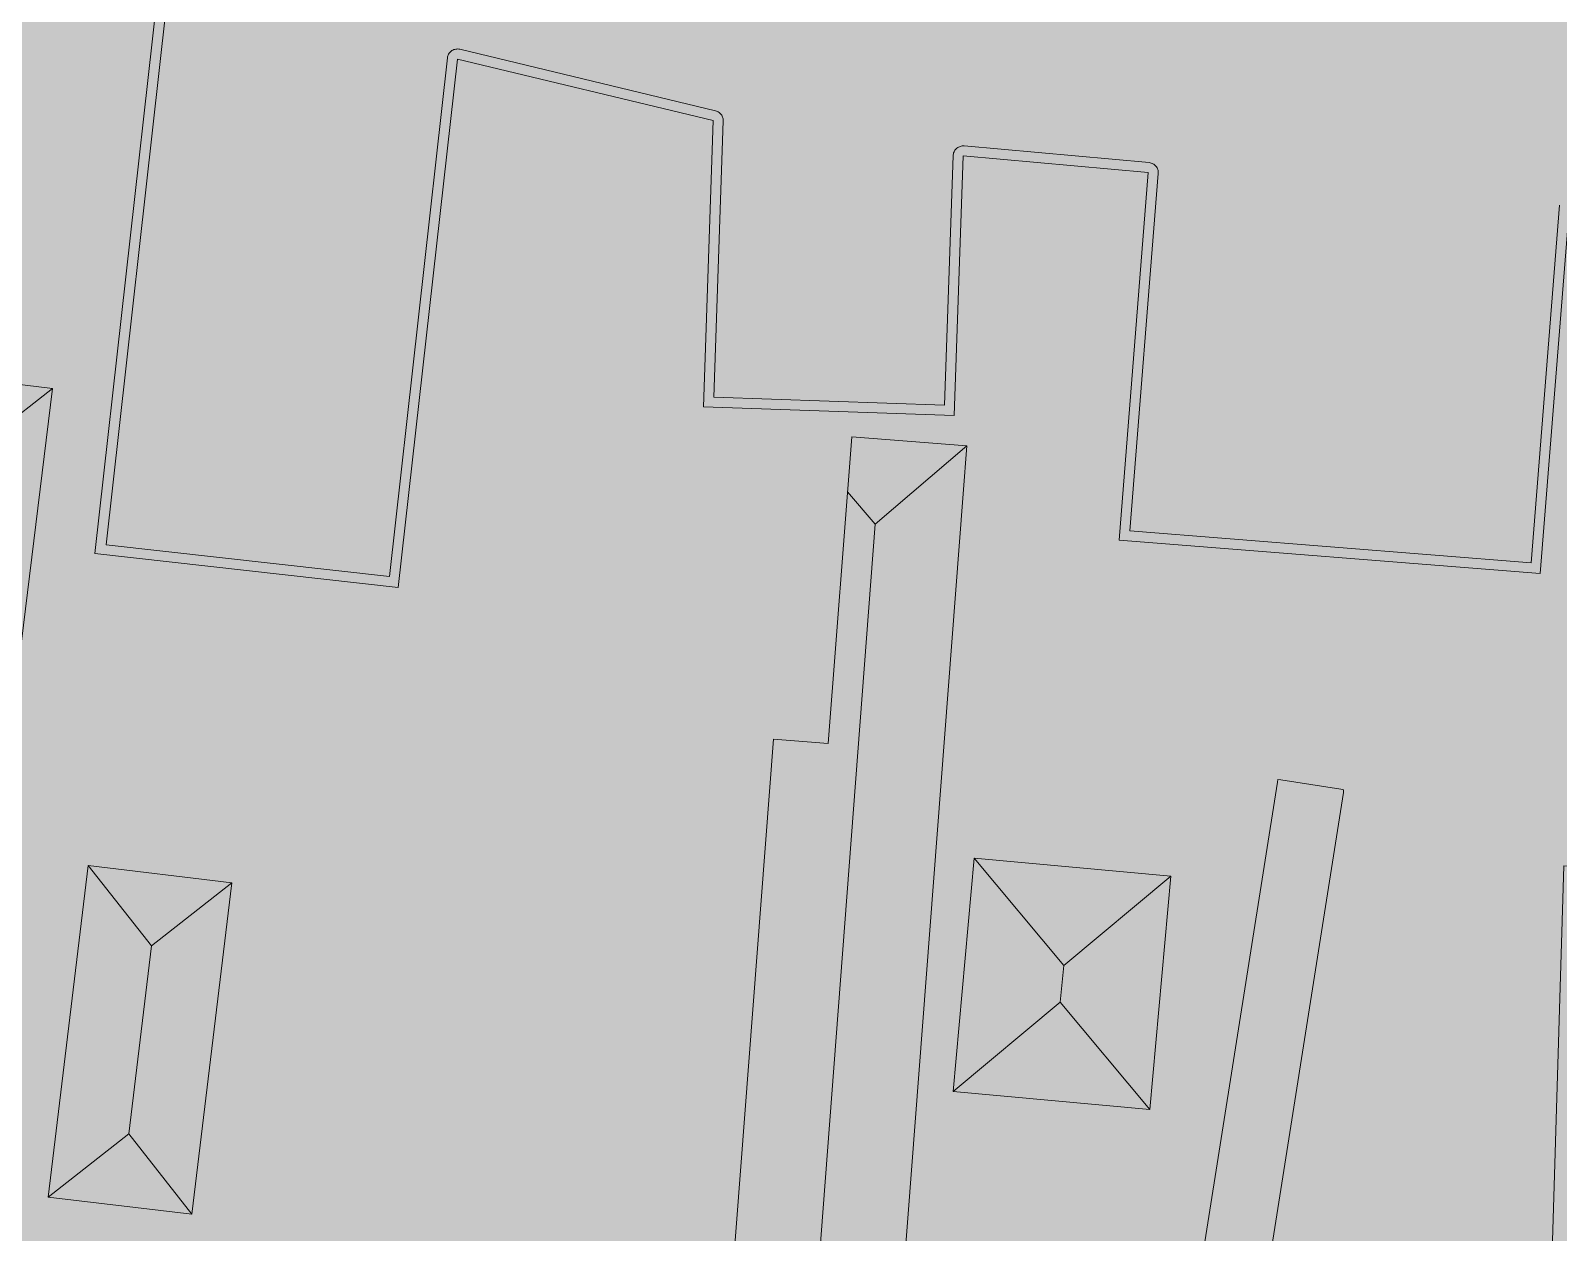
# Model space of a CAD drawing. Header units: metres. Extents: x 305859 to 307221, y 9155922 to 9156786.
# Drawn here: x 306742.2 to 306810.8, y 9156348 to 9156401.9 of the extents above; entities that cross this region are included whole.
import ezdxf

# ---------------------------------------------------------------- set-up
doc = ezdxf.new("R2010")
doc.units = ezdxf.units.M
for name, color, linetype, lineweight, true_color in [('B-BANGUNAN_PERDAGANGAN', 7, 'Continuous', 13, 0xde7878), ('B-BANGUNAN_PERMUKIMAN', 7, 'Continuous', 13, 0xf0cd8c), ('B-BAYANGAN', 7, 'Continuous', 0, 0x76786c), ('J-PERKERASAN_JALAN', 7, 'Continuous', 9, 0x989896)]:
    doc.layers.add(name, color=color, linetype=linetype, lineweight=lineweight, true_color=true_color)
doc.layers.add('G-PERKERASAN', color=7, linetype='Continuous')

msp = doc.modelspace()

# ---------------------------------------------------------------- hatches: boundary and pattern name
at = {"layer": 'B-BANGUNAN_PERDAGANGAN', "true_color": 0xc05c54}
h = msp.add_hatch(color=13, dxfattribs=at)
h.dxf.hatch_style = 1
h.paths.add_polyline_path([(306834.117, 9156415.126), (306839.561, 9156415.047), (306839.602, 9156419.9), (306836.986, 9156419.922), (306837.056, 9156428.258), (306853.618, 9156428.118), (306853.566, 9156433.021), (306870.71, 9156433.201), (306870.677, 9156436.279), (306877.855, 9156436.354), (306877.888, 9156433.277), (306876.188, 9156433.259), (306876.269, 9156425.564), (306855.845, 9156425.349), (306855.798, 9156419.764), (306854.184, 9156419.777), (306854.175, 9156418.779), (306869.045, 9156418.654), (306868.991, 9156412.337), (306874.034, 9156412.295), (306873.966, 9156404.26), (306861.837, 9156404.363), (306861.905, 9156412.397), (306854.122, 9156412.463), (306850.632, 9156412.492), (306847.975, 9156412.514), (306847.728, 9156395.644), (306832.702, 9156395.864), (306832.455, 9156392.499), (306811.335, 9156394.05), (306810.028, 9156377.547), (306791.125, 9156379.044), (306792.432, 9156395.547), (306784.12, 9156396.297), (306783.721, 9156384.64), (306772.458, 9156385.025), (306772.898, 9156397.889), (306761.41, 9156400.651), (306758.759, 9156376.919), (306745.14, 9156378.44), (306747.918, 9156403.311), (306752.447, 9156402.805), (306755.559, 9156415.749), (306774.404, 9156415.647), (306779.848, 9156415.618), (306784.059, 9156416.424), (306800.389, 9156414.951), (306802.312, 9156441.133), (306814.726, 9156440.221), (306814.02, 9156430.615), (306835.141, 9156429.064), (306834.117, 9156415.126)])
h = msp.add_hatch(color=13, dxfattribs=at)
h.dxf.hatch_style = 1
h.paths.add_polyline_path([(306831.315, 9156379.818), (306830.595, 9156356.239), (306823.061, 9156356.469), (306822.687, 9156344.224), (306810.486, 9156344.597), (306811.092, 9156364.421), (306823.293, 9156364.049), (306824.119, 9156391.129), (306831.653, 9156390.899), (306831.343, 9156380.739), (306831.315, 9156379.818)])
at = {"layer": 'B-BANGUNAN_PERDAGANGAN', "true_color": 0xd4655c}
h = msp.add_hatch(color=13, dxfattribs=at)
h.dxf.hatch_style = 1
h.paths.add_polyline_path([(306780.173, 9156379.761), (306778.927, 9156381.213), (306779.116, 9156383.68), (306784.281, 9156383.286), (306780.173, 9156379.761)])
at = {"layer": 'B-BANGUNAN_PERDAGANGAN', "true_color": 0xbe5b53}
h = msp.add_hatch(color=13, dxfattribs=at)
h.dxf.hatch_style = 1
h.paths.add_polyline_path([(306779.003, 9156314.111), (306779.002, 9156314.111), (306775.477, 9156318.218), (306780.173, 9156379.761), (306784.281, 9156383.286), (306779.003, 9156314.111)])
at = {"layer": 'B-BANGUNAN_PERDAGANGAN', "true_color": 0xde6a61}
h = msp.add_hatch(color=13, dxfattribs=at)
h.dxf.hatch_style = 1
h.paths.add_polyline_path([(306780.173, 9156379.761), (306775.477, 9156318.218), (306771.37, 9156314.693), (306775.598, 9156370.104), (306778.065, 9156369.916), (306778.927, 9156381.213), (306780.173, 9156379.761)])
at = {"layer": 'B-BANGUNAN_PERDAGANGAN', "true_color": 0xd7675e}
h = msp.add_hatch(color=13, dxfattribs=at)
h.dxf.hatch_style = 1
h.paths.add_polyline_path([(306788.632, 9156359.944), (306788.482, 9156358.298), (306783.665, 9156354.284), (306784.618, 9156364.761), (306788.632, 9156359.944)])
at = {"layer": 'B-BANGUNAN_PERDAGANGAN', "true_color": 0xd3655c}
h = msp.add_hatch(color=13, dxfattribs=at)
h.dxf.hatch_style = 1
h.paths.add_polyline_path([(306788.632, 9156359.944), (306784.618, 9156364.761), (306784.618, 9156364.761), (306793.449, 9156363.958), (306788.632, 9156359.944)])
at = {"layer": 'B-BANGUNAN_PERDAGANGAN', "true_color": 0xa85049}
h = msp.add_hatch(color=15, dxfattribs=at)
h.dxf.hatch_style = 1
h.paths.add_polyline_path([(306792.497, 9156353.481), (306788.482, 9156358.298), (306788.632, 9156359.944), (306793.449, 9156363.958), (306792.497, 9156353.481)])
at = {"layer": 'B-BANGUNAN_PERDAGANGAN', "true_color": 0xac524b}
h = msp.add_hatch(color=15, dxfattribs=at)
h.dxf.hatch_style = 1
h.paths.add_polyline_path([(306788.482, 9156358.298), (306792.497, 9156353.481), (306783.665, 9156354.284), (306783.665, 9156354.284), (306788.482, 9156358.298)])
at = {"layer": 'B-BANGUNAN_PERMUKIMAN', "true_color": 0xe89165}
h = msp.add_hatch(color=33, dxfattribs=at)
h.dxf.hatch_style = 1
h.paths.add_polyline_path([(306743.229, 9156385.851), (306743.229, 9156385.851), (306738.549, 9156382.19), (306734.888, 9156386.871), (306743.229, 9156385.851)])
at = {"layer": 'B-BANGUNAN_PERMUKIMAN', "true_color": 0xb97350}
h = msp.add_hatch(color=23, dxfattribs=at)
h.dxf.hatch_style = 1
h.paths.add_polyline_path([(306737.24, 9156371.482), (306738.549, 9156382.19), (306743.229, 9156385.851), (306740.901, 9156366.801), (306737.24, 9156371.482)])
at = {"layer": 'B-BANGUNAN_PERMUKIMAN', "true_color": 0xee9467}
h = msp.add_hatch(color=21, dxfattribs=at)
h.dxf.hatch_style = 1
h.paths.add_polyline_path([(306744.835, 9156364.434), (306747.672, 9156360.82), (306746.656, 9156352.384), (306743.042, 9156349.548), (306743.042, 9156349.548), (306744.835, 9156364.434)])
at = {"layer": 'B-BANGUNAN_PERMUKIMAN', "true_color": 0xe89165}
h = msp.add_hatch(color=33, dxfattribs=at)
h.dxf.hatch_style = 1
h.paths.add_polyline_path([(306747.672, 9156360.82), (306744.835, 9156364.434), (306751.286, 9156363.657), (306751.286, 9156363.657), (306747.672, 9156360.82)])
at = {"layer": 'B-BANGUNAN_PERMUKIMAN', "true_color": 0xb97350}
h = msp.add_hatch(color=23, dxfattribs=at)
h.dxf.hatch_style = 1
h.paths.add_polyline_path([(306746.656, 9156352.384), (306747.672, 9156360.82), (306751.286, 9156363.657), (306749.492, 9156348.771), (306749.492, 9156348.771), (306746.656, 9156352.384)])
at = {"layer": 'B-BANGUNAN_PERMUKIMAN', "true_color": 0xbf7652}
h = msp.add_hatch(color=23, dxfattribs=at)
h.dxf.hatch_style = 1
h.paths.add_polyline_path([(306746.656, 9156352.384), (306749.492, 9156348.771), (306743.042, 9156349.548), (306746.656, 9156352.384)])
at = {"layer": 'B-BAYANGAN', "true_color": 0x76786c}
h = msp.add_hatch(color=8, dxfattribs=at)
h.dxf.hatch_style = 1
h.paths.add_polyline_path([(306835.167, 9156414.077), (306840.611, 9156413.997), (306840.652, 9156418.85), (306838.036, 9156418.872), (306838.106, 9156427.208), (306854.668, 9156427.068), (306854.616, 9156431.971), (306871.76, 9156432.151), (306871.727, 9156435.229), (306878.905, 9156435.305), (306878.938, 9156432.227), (306877.238, 9156432.209), (306877.319, 9156424.514), (306856.895, 9156424.299), (306856.848, 9156418.714), (306855.234, 9156418.727), (306855.225, 9156417.729), (306870.095, 9156417.604), (306870.041, 9156411.287), (306875.084, 9156411.245), (306875.016, 9156403.21), (306862.887, 9156403.313), (306862.955, 9156411.347), (306855.172, 9156411.412), (306851.682, 9156411.442), (306849.025, 9156411.465), (306848.778, 9156394.594), (306833.752, 9156394.814), (306833.505, 9156391.449), (306812.385, 9156393), (306811.078, 9156376.497), (306792.175, 9156377.994), (306793.482, 9156394.498), (306785.17, 9156395.247), (306784.771, 9156383.59), (306773.508, 9156383.975), (306773.948, 9156396.839), (306762.46, 9156399.601), (306759.809, 9156375.869), (306746.19, 9156377.39), (306748.968, 9156402.261), (306753.497, 9156401.755), (306756.609, 9156414.699), (306775.454, 9156414.597), (306780.898, 9156414.568), (306785.109, 9156415.374), (306801.439, 9156413.901), (306803.362, 9156440.082), (306815.776, 9156439.171), (306815.07, 9156429.565), (306836.191, 9156428.014), (306835.167, 9156414.077)])
h = msp.add_hatch(color=8, dxfattribs=at)
h.dxf.hatch_style = 1
h.paths.add_polyline_path([(306743.979, 9156385.101), (306741.651, 9156366.051), (306733.309, 9156367.071), (306735.637, 9156386.121), (306743.979, 9156385.101)])
h = msp.add_hatch(color=8, dxfattribs=at)
h.dxf.hatch_style = 1
h.paths.add_polyline_path([(306785.331, 9156382.236), (306780.053, 9156313.061), (306772.42, 9156313.643), (306776.648, 9156369.054), (306779.115, 9156368.866), (306780.166, 9156382.63), (306785.331, 9156382.236)])
h = msp.add_hatch(color=8, dxfattribs=at)
h.dxf.hatch_style = 1
h.paths.add_polyline_path([(306794.499, 9156362.908), (306793.547, 9156352.431), (306784.715, 9156353.234), (306785.668, 9156363.711), (306794.499, 9156362.908)])
h = msp.add_hatch(color=8, dxfattribs=at)
h.dxf.hatch_style = 1
h.paths.add_polyline_path([(306752.036, 9156362.907), (306750.242, 9156348.021), (306743.792, 9156348.798), (306745.585, 9156363.684), (306752.036, 9156362.907)])
at = {"layer": 'G-PERKERASAN', "true_color": 0xe0ded9}
h = msp.add_hatch(color=254, dxfattribs=at)
h.dxf.hatch_style = 1
h.paths.add_polyline_path([(306908.991, 9156199.224), (306871.946, 9156198.019), (306868.838, 9156144.144), (306843.973, 9156139.654), (306613.966, 9156113.407), (306520.721, 9156109.954), (306448.831, 9156118.111), (306448.831, 9156123.174), (306477.156, 9156118.515), (306520.147, 9156115.685), (306566.866, 9156115.258), (306613.832, 9156118.698), (306780.378, 9156142.221), (306834.175, 9156150.611), (306834.206, 9156150.614), (306834.236, 9156150.619), (306836.67, 9156150.94), (306832.652, 9156160.25), (306794.325, 9156155.537), (306785.065, 9156153.865), (306754.667, 9156148.377), (306749.086, 9156147.369), (306735.941, 9156145.416), (306694.109, 9156139.201), (306682.572, 9156137.435), (306647.045, 9156131.998), (306596.424, 9156127.396), (306534.299, 9156127.396), (306532.491, 9156127.582), (306527.336, 9156128.112), (306527.76, 9156145.94), (306529.801, 9156231.677), (306512.264, 9156228.096), (306472.743, 9156232.048), (306466.174, 9156213.241), (306448.831, 9156196.713), (306448.831, 9156532.371), (306504.834, 9156523.084), (306572.178, 9156510.306), (306677.166, 9156490.276), (306781.809, 9156471.972), (306833.432, 9156467.309), (306884.355, 9156462.71), (306888.869, 9156462.302), (306908.991, 9156460.229), (306908.991, 9156405.135), (306880.738, 9156410.367), (306872.191, 9156289.958), (306880.063, 9156289.504), (306887.261, 9156399.075), (306908.991, 9156395.952), (306908.991, 9156283.201), (306908.991, 9156208.942), (306891.749, 9156208.374), (306886.184, 9156208.191), (306882.096, 9156208.056), (306881.637, 9156222), (306879.908, 9156222), (306879.787, 9156200), (306885.632, 9156200.303), (306885.601, 9156199.857), (306906.625, 9156201.392), (306908.7, 9156201.5), (306908.991, 9156201.535), (306908.991, 9156199.224)])
at = {"layer": 'J-PERKERASAN_JALAN', "true_color": 0xa8a8a6}
h = msp.add_hatch(color=253, dxfattribs=at)
h.dxf.hatch_style = 1
h.paths.add_polyline_path([(306746.832, 9156309.677), (306817.409, 9156301.821), (306817.919, 9156301.797), (306818.429, 9156301.838), (306818.928, 9156301.944), (306819.41, 9156302.113), (306819.867, 9156302.341), (306820.291, 9156302.626), (306820.675, 9156302.963), (306821.013, 9156303.345), (306821.299, 9156303.768), (306821.53, 9156304.224), (306821.7, 9156304.705), (306821.808, 9156305.205), (306821.851, 9156305.713), (306822.316, 9156328.115), (306822.293, 9156328.639), (306822.201, 9156329.156), (306822.042, 9156329.656), (306821.819, 9156330.131), (306821.536, 9156330.573), (306821.197, 9156330.973), (306820.809, 9156331.327), (306820.378, 9156331.626), (306819.912, 9156331.866), (306819.418, 9156332.043), (306818.905, 9156332.154), (306796.802, 9156335.438), (306796.706, 9156335.455), (306796.541, 9156335.496), (306796.403, 9156335.546), (306796.271, 9156335.608), (306796.146, 9156335.683), (306796.008, 9156335.784), (306795.934, 9156335.847), (306794.592, 9156337.057), (306794.516, 9156337.129), (306794.392, 9156337.267), (306794.3, 9156337.394), (306794.221, 9156337.532), (306794.158, 9156337.676), (306794.101, 9156337.852), (306794.077, 9156337.954), (306793.793, 9156339.328), (306793.777, 9156339.417), (306793.759, 9156339.573), (306793.756, 9156339.708), (306793.766, 9156339.865), (306793.778, 9156339.954), (306798.226, 9156368.179), (306798.253, 9156368.299), (306798.376, 9156368.288), (306801.081, 9156367.862), (306801.201, 9156367.835), (306801.19, 9156367.712), (306797.215, 9156342.489), (306797.167, 9156341.965), (306797.189, 9156341.44), (306797.279, 9156340.921), (306797.437, 9156340.419), (306797.659, 9156339.943), (306797.942, 9156339.499), (306798.281, 9156339.096), (306798.67, 9156338.742), (306799.101, 9156338.441), (306799.569, 9156338.2), (306800.064, 9156338.022), (306800.578, 9156337.91), (306821.494, 9156334.803), (306821.589, 9156334.786), (306821.752, 9156334.746), (306821.888, 9156334.697), (306822.018, 9156334.637), (306822.143, 9156334.563), (306822.259, 9156334.479), (306822.385, 9156334.367), (306822.452, 9156334.298), (306824.288, 9156332.324), (306824.361, 9156332.242), (306824.475, 9156332.089), (306824.558, 9156331.947), (306824.636, 9156331.773), (306824.672, 9156331.67), (306825.253, 9156329.863), (306825.284, 9156329.757), (306825.323, 9156329.568), (306825.34, 9156329.376), (306825.341, 9156329.265), (306824.837, 9156305.022), (306824.86, 9156304.506), (306824.949, 9156303.997), (306825.103, 9156303.504), (306825.319, 9156303.035), (306825.593, 9156302.597), (306825.922, 9156302.199), (306826.3, 9156301.846), (306826.719, 9156301.545), (306827.174, 9156301.301), (306827.657, 9156301.117), (306828.159, 9156300.997), (306828.673, 9156300.942), (306867.826, 9156299.34), (306868.341, 9156299.352), (306868.85, 9156299.431), (306869.345, 9156299.574), (306869.817, 9156299.779), (306870.26, 9156300.044), (306870.664, 9156300.363), (306871.024, 9156300.731), (306871.334, 9156301.143), (306871.588, 9156301.591), (306871.783, 9156302.068), (306871.914, 9156302.566), (306871.981, 9156303.077), (306871.628, 9156297.656), (306871.622, 9156297.487), (306871.551, 9156289.206), (306871.524, 9156289.878), (306871.433, 9156290.545), (306871.279, 9156291.2), (306871.062, 9156291.837), (306870.785, 9156292.45), (306870.451, 9156293.034), (306870.062, 9156293.583), (306869.622, 9156294.092), (306869.135, 9156294.556), (306868.606, 9156294.972), (306868.039, 9156295.335), (306867.91, 9156295.401), (306868.394, 9156296.053), (306868.249, 9156296.087), (306867.739, 9156296.141), (306829.204, 9156297.718), (306828.68, 9156297.705), (306828.162, 9156297.624), (306827.659, 9156297.475), (306827.18, 9156297.263), (306826.733, 9156296.989), (306826.326, 9156296.659), (306825.965, 9156296.279), (306825.657, 9156295.855), (306825.407, 9156295.395), (306825.219, 9156294.905), (306825.097, 9156294.396), (306825.043, 9156293.875), (306825.057, 9156293.351), (306825.803, 9156285.331), (306825.809, 9156285.261), (306825.81, 9156285.243), (306825.813, 9156285.172), (306825.892, 9156281.593), (306825.891, 9156281.498), (306825.872, 9156281.289), (306825.854, 9156281.194), (306825.178, 9156277.985), (306825.168, 9156277.941), (306825.166, 9156277.93), (306825.155, 9156277.885), (306813.731, 9156233.802), (306813.692, 9156233.685), (306813.571, 9156233.708), (306811.405, 9156234.27), (306811.288, 9156234.308), (306811.311, 9156234.429), (306822.71, 9156278.418), (306822.752, 9156278.596), (306823.295, 9156281.173), (306823.364, 9156281.628), (306823.38, 9156282.087), (306823.317, 9156284.967), (306823.3, 9156285.249), (306822.408, 9156294.834), (306822.321, 9156295.373), (306822.16, 9156295.896), (306821.93, 9156296.391), (306821.635, 9156296.851), (306821.279, 9156297.266), (306820.871, 9156297.629), (306820.417, 9156297.933), (306819.925, 9156298.172), (306819.406, 9156298.341), (306818.868, 9156298.439), (306746.832, 9156306.458), (306746.832, 9156309.677)])

# ---------------------------------------------------------------- linework, layer by layer
at = {"layer": 'B-BANGUNAN_PERDAGANGAN', "color": 29, "lineweight": 9, "true_color": 0x69322e}
for p, q in [((306784.281, 9156383.286), (306780.173, 9156379.761)), ((306778.927, 9156381.213), (306780.173, 9156379.761)), ((306780.173, 9156379.761), (306775.477, 9156318.218)), ((306784.618, 9156364.761), (306788.632, 9156359.944)), ((306793.449, 9156363.958), (306788.632, 9156359.944)), ((306788.632, 9156359.944), (306788.482, 9156358.298)), ((306783.665, 9156354.284), (306788.482, 9156358.298)), ((306792.497, 9156353.481), (306788.482, 9156358.298))]:
    msp.add_line(p, q, dxfattribs=at)
at = {"layer": 'B-BANGUNAN_PERDAGANGAN', "color": 29, "lineweight": 13, "true_color": 0x69322e}
msp.add_lwpolyline([(306847.975, 9156412.514), (306847.728, 9156395.644), (306832.702, 9156395.864), (306832.455, 9156392.499), (306811.335, 9156394.05), (306810.028, 9156377.547), (306791.125, 9156379.044), (306792.432, 9156395.547), (306784.12, 9156396.297), (306783.721, 9156384.64), (306772.458, 9156385.025), (306772.898, 9156397.889), (306761.41, 9156400.651), (306758.759, 9156376.919), (306745.14, 9156378.44), (306747.918, 9156403.311)], dxfattribs=at)
at = {"layer": 'B-BANGUNAN_PERDAGANGAN', "color": 13, "lineweight": 9, "true_color": 0xe26c63}
msp.add_lwpolyline([(306810.886, 9156394.086), (306809.615, 9156378.031), (306791.609, 9156379.457), (306792.88, 9156395.512), (306792.882, 9156395.556), (306792.879, 9156395.6), (306792.871, 9156395.643), (306792.86, 9156395.685), (306792.845, 9156395.726), (306792.825, 9156395.766), (306792.802, 9156395.803), (306792.776, 9156395.838), (306792.746, 9156395.87), (306792.713, 9156395.899), (306792.677, 9156395.925), (306792.639, 9156395.947), (306792.6, 9156395.965), (306792.558, 9156395.979), (306792.516, 9156395.99), (306792.472, 9156395.996), (306784.161, 9156396.745), (306784.118, 9156396.747), (306784.075, 9156396.745), (306784.032, 9156396.738), (306783.99, 9156396.728), (306783.95, 9156396.714), (306783.911, 9156396.695), (306783.874, 9156396.674), (306783.839, 9156396.648), (306783.806, 9156396.62), (306783.777, 9156396.588), (306783.751, 9156396.554), (306783.728, 9156396.518), (306783.709, 9156396.479), (306783.693, 9156396.439), (306783.681, 9156396.398), (306783.674, 9156396.355), (306783.67, 9156396.312), (306783.287, 9156385.105), (306772.923, 9156385.46), (306773.348, 9156397.874), (306773.347, 9156397.918), (306773.342, 9156397.961), (306773.333, 9156398.004), (306773.32, 9156398.046), (306773.302, 9156398.087), (306773.281, 9156398.125), (306773.256, 9156398.162), (306773.228, 9156398.195), (306773.197, 9156398.226), (306773.162, 9156398.253), (306773.125, 9156398.278), (306773.086, 9156398.298), (306773.046, 9156398.314), (306773.003, 9156398.327), (306761.515, 9156401.088), (306761.471, 9156401.097), (306761.426, 9156401.101), (306761.381, 9156401.1), (306761.336, 9156401.095), (306761.293, 9156401.085), (306761.25, 9156401.072), (306761.209, 9156401.054), (306761.17, 9156401.032), (306761.133, 9156401.006), (306761.099, 9156400.977), (306761.068, 9156400.944), (306761.041, 9156400.909), (306761.017, 9156400.871), (306760.997, 9156400.83), (306760.981, 9156400.788), (306760.969, 9156400.745), (306760.962, 9156400.701), (306758.361, 9156377.416), (306745.637, 9156378.838), (306748.315, 9156402.814)], dxfattribs=at)
at = {"layer": 'B-BANGUNAN_PERDAGANGAN', "color": 29, "lineweight": 13, "true_color": 0x69322e}
for points in [[(306831.315, 9156379.818), (306830.595, 9156356.239), (306823.061, 9156356.469), (306822.687, 9156344.224), (306810.486, 9156344.597), (306811.092, 9156364.421), (306823.293, 9156364.049), (306824.119, 9156391.129), (306831.653, 9156390.899), (306831.343, 9156380.739), (306831.315, 9156379.818)], [(306784.281, 9156383.286), (306779.003, 9156314.111), (306771.37, 9156314.693), (306775.598, 9156370.104), (306778.065, 9156369.916), (306779.116, 9156383.68), (306784.281, 9156383.286)], [(306793.449, 9156363.958), (306792.497, 9156353.481), (306783.665, 9156354.284), (306784.618, 9156364.761), (306793.449, 9156363.958)]]:
    msp.add_lwpolyline(points, close=True, dxfattribs=at)
at = {"layer": 'B-BANGUNAN_PERMUKIMAN', "color": 27, "lineweight": 9, "true_color": 0x744832}
for p, q in [((306743.229, 9156385.851), (306738.549, 9156382.19)), ((306744.835, 9156364.434), (306747.672, 9156360.82)), ((306751.286, 9156363.657), (306747.672, 9156360.82)), ((306747.672, 9156360.82), (306746.656, 9156352.384)), ((306743.042, 9156349.548), (306746.656, 9156352.384)), ((306749.492, 9156348.771), (306746.656, 9156352.384))]:
    msp.add_line(p, q, dxfattribs=at)
at = {"layer": 'B-BANGUNAN_PERMUKIMAN', "color": 27, "lineweight": 13, "true_color": 0x744832}
for points in [[(306743.229, 9156385.851), (306740.901, 9156366.801), (306732.559, 9156367.821), (306734.887, 9156386.871), (306743.229, 9156385.851)], [(306751.286, 9156363.657), (306749.492, 9156348.771), (306743.042, 9156349.548), (306744.835, 9156364.434), (306751.286, 9156363.657)]]:
    msp.add_lwpolyline(points, close=True, dxfattribs=at)
at = {"layer": 'J-PERKERASAN_JALAN', "color": 8, "lineweight": 13, "true_color": 0x787876}
msp.add_lwpolyline([(306793.778, 9156339.954), (306798.226, 9156368.179), (306798.253, 9156368.299), (306798.376, 9156368.288), (306801.081, 9156367.862), (306801.201, 9156367.835), (306801.19, 9156367.712), (306797.215, 9156342.489)], dxfattribs=at)

doc.saveas('drawing.dxf')
